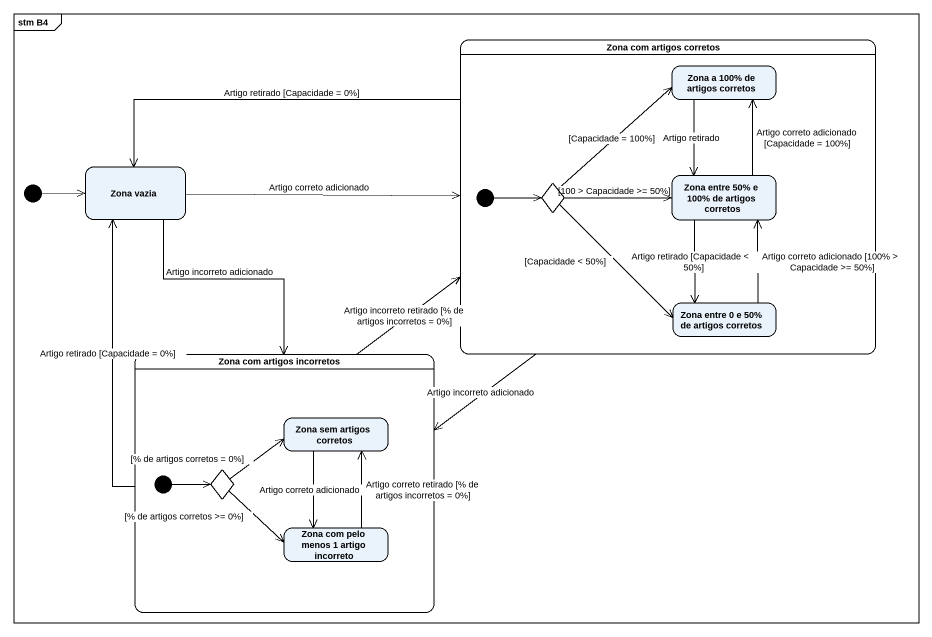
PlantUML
@startuml
mainframe stm B4
hide empty description
state "Zona com artigos corretos" as Zona_com_artigos_corretos {
  state "Zona a 100% de artigos corretos" as Zona_a_100_de_artigos
  state choice1 <<choice>>
  state "Zona entre 50% e 100% de artigos corretos" as Zona_entre_50_e_100_de
  state "Zona entre 0 e 50% de artigos corretos" as Zona_entre_0_e_50_de
  [*] -right-> choice1
}
state "Zona vazia" as Zona_vazia
state "Zona com artigos incorretos" as Zona_com_artigos_incorretos {
  state "Zona sem artigos corretos" as Zona_sem_artigos_corretos
  state choice2 <<choice>>
  state "Zona com pelo menos 1 artigo incorreto" as Zona_com_pelo_menos_1
  [*] -right-> choice2
}
[*] -right-> Zona_vazia
Zona_com_artigos_corretos -left-> Zona_vazia : Artigo retirado [Capacidade = 0%]
Zona_com_artigos_corretos --> Zona_com_artigos_incorretos : Artigo incorreto adicionado
Zona_a_100_de_artigos --> Zona_entre_50_e_100_de : Artigo retirado
Zona_vazia -right-> Zona_com_artigos_corretos : Artigo correto adicionado
Zona_vazia --> Zona_com_artigos_incorretos : Artigo incorreto adicionado
choice1 -up-> Zona_a_100_de_artigos : [Capacidade = 100%]
choice1 -right-> Zona_entre_50_e_100_de : [100 > Capacidade >= 50%]
choice1 --> Zona_entre_0_e_50_de : [Capacidade < 50%]
Zona_entre_50_e_100_de -up-> Zona_a_100_de_artigos : Artigo correto adicionado [Capacidade = 100%]
Zona_entre_50_e_100_de --> Zona_entre_0_e_50_de : Artigo retirado [Capacidade < 50%]
Zona_entre_0_e_50_de -up-> Zona_entre_50_e_100_de : Artigo correto adicionado [100% > Capacidade >= 50%]
Zona_com_artigos_incorretos -up-> Zona_com_artigos_corretos : Artigo incorreto retirado [% de artigos incorretos = 0%]
Zona_com_artigos_incorretos -up-> Zona_vazia : Artigo retirado [Capacidade = 0%]
Zona_sem_artigos_corretos --> Zona_com_pelo_menos_1 : Artigo correto adicionado
choice2 -right-> Zona_sem_artigos_corretos : [% de artigos corretos = 0%]
choice2 -right-> Zona_com_pelo_menos_1 : [% de artigos corretos >= 0%]
Zona_com_pelo_menos_1 -up-> Zona_sem_artigos_corretos : Artigo correto retirado [% de artigos incorretos = 0%]
@enduml
